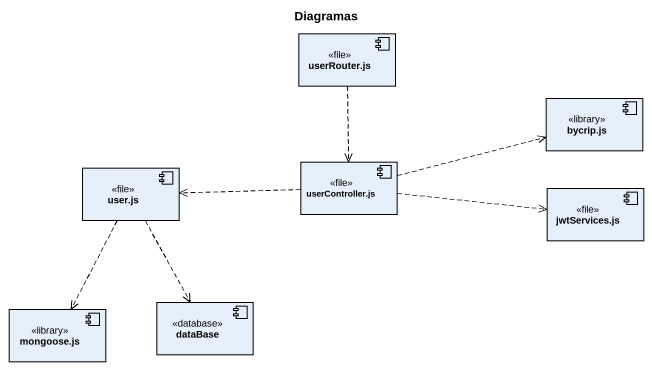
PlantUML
@startuml
title Diagramas
component "userRouter.js" as userRouter_js <<file>>
component "bycrip.js" as bycrip_js <<library>>
component "user.js" as user_js <<file>>
component "userController.js" as userController_js <<file>>
component "jwtServices.js" as jwtServices_js <<file>>
component "dataBase" as dataBase_ <<database>>
component "mongoose.js" as mongoose_js <<library>>
userRouter_js ..> userController_js
user_js ..> dataBase_
user_js ..> mongoose_js
userController_js .right.> bycrip_js
userController_js .left.> user_js
userController_js .right.> jwtServices_js
@enduml
